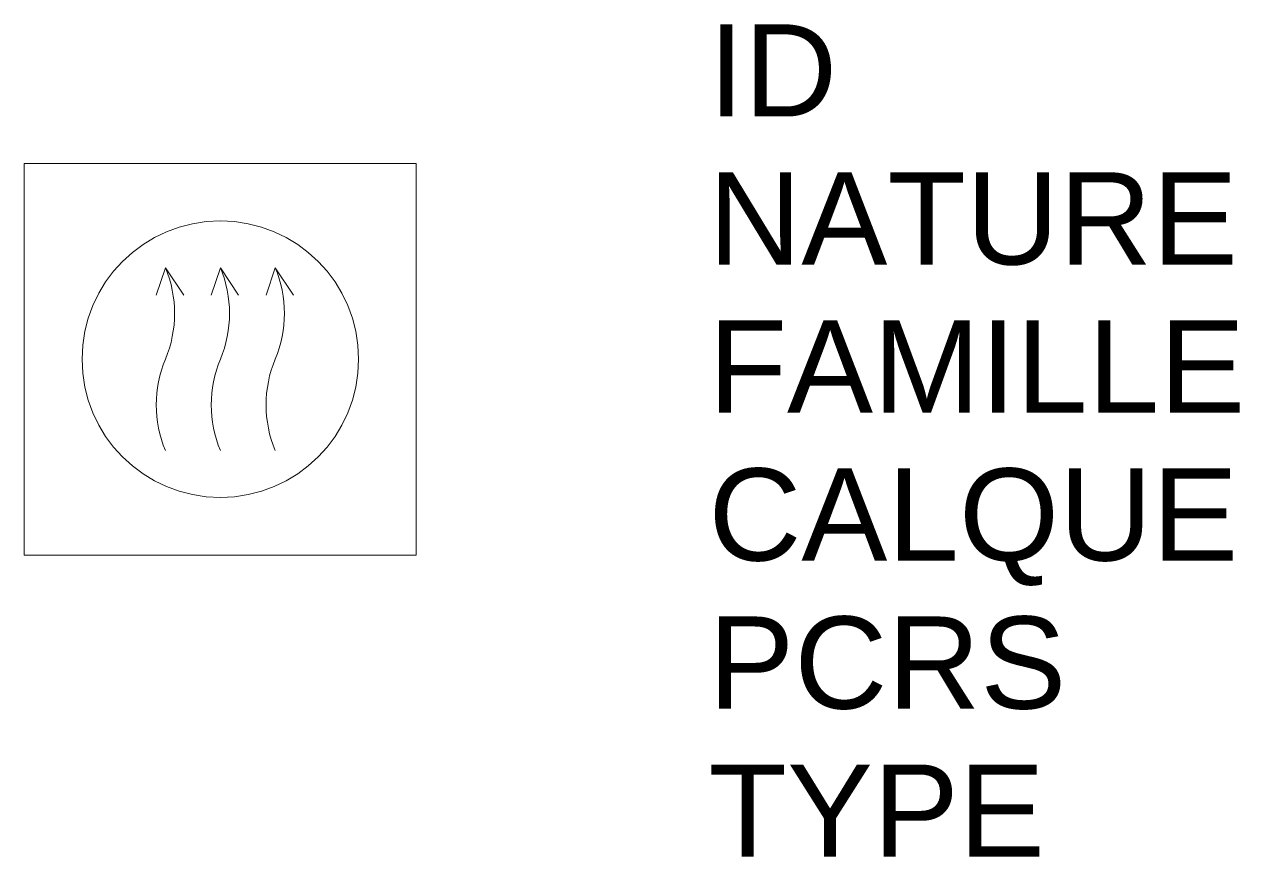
# Model space of a CAD drawing. Header units: metres. Extents: x 0 to 2.64, y -0.65 to 1.15.
import ezdxf

# ---------------------------------------------------------------- set-up
doc = ezdxf.new("R2010")
doc.units = ezdxf.units.M
doc.linetypes.add('Socle_Continu', pattern=[2.5, 2.5, 0])
doc.layers.add('CHAUF_SCS', color=6, linetype='Socle_Continu', lineweight=13)
doc.styles.get("Standard").update_dxf_attribs({"font": 'arial.ttf'})

msp = doc.modelspace()

# ---------------------------------------------------------------- linework, layer by layer
at = {"layer": 'CHAUF_SCS', "linetype": 'Socle_Continu'}
for p, q in [((0.3061, 0.6236), (0.2863, 0.5641)), ((0.3061, 0.6236), (0.3458, 0.5641)), ((0.4252, 0.6236), (0.4054, 0.5641)), ((0.4252, 0.6236), (0.4649, 0.5641)), ((0.5442, 0.6236), (0.5244, 0.5641)), ((0.5442, 0.6236), (0.5839, 0.5641))]:
    msp.add_line(p, q, dxfattribs=at)
msp.add_lwpolyline([(0, 0), (0.85, 0), (0.85, 0.85), (0, 0.85)], close=True, dxfattribs=at)
at = {"layer": 'CHAUF_SCS', "linetype": 'Socle_Continu', "flags": 128}
for points in [[(0.3061, 0.2268, -0.2), (0.3061, 0.4252, 0.2), (0.3061, 0.6236)], [(0.4252, 0.2268, -0.2), (0.4252, 0.4252, 0.2), (0.4252, 0.6236)], [(0.5442, 0.2268, -0.2), (0.5442, 0.4252, 0.2), (0.5442, 0.6236)]]:
    msp.add_lwpolyline(points, format="xyb", dxfattribs=at)
at = {"layer": 'CHAUF_SCS', "linetype": 'Socle_Continu'}
msp.add_circle((0.4252, 0.4252), 0.3, dxfattribs=at)

# ---------------------------------------------------------------- texts
at = {"layer": 'CHAUF_SCS', "linetype": 'Socle_Continu', "flags": 9}
for tag, p, s in [('ID', (1.4838, 0.9519), 'EP_0324'), ('NATURE', (1.4838, 0.6306), 'Tampon carré de chauffage'), ('FAMILLE', (1.4838, 0.3093), 'Chauffage'), ('CALQUE', (1.4838, -0.0119), 'CHAUF_SCS'), ('PCRS', (1.4838, -0.3332), 'AffleurantSymbole'), ('TYPE', (1.4838, -0.6545), 'NR')]:
    msp.add_attdef(tag, p, s, height=0.2, dxfattribs=at)

doc.saveas('drawing.dxf')
